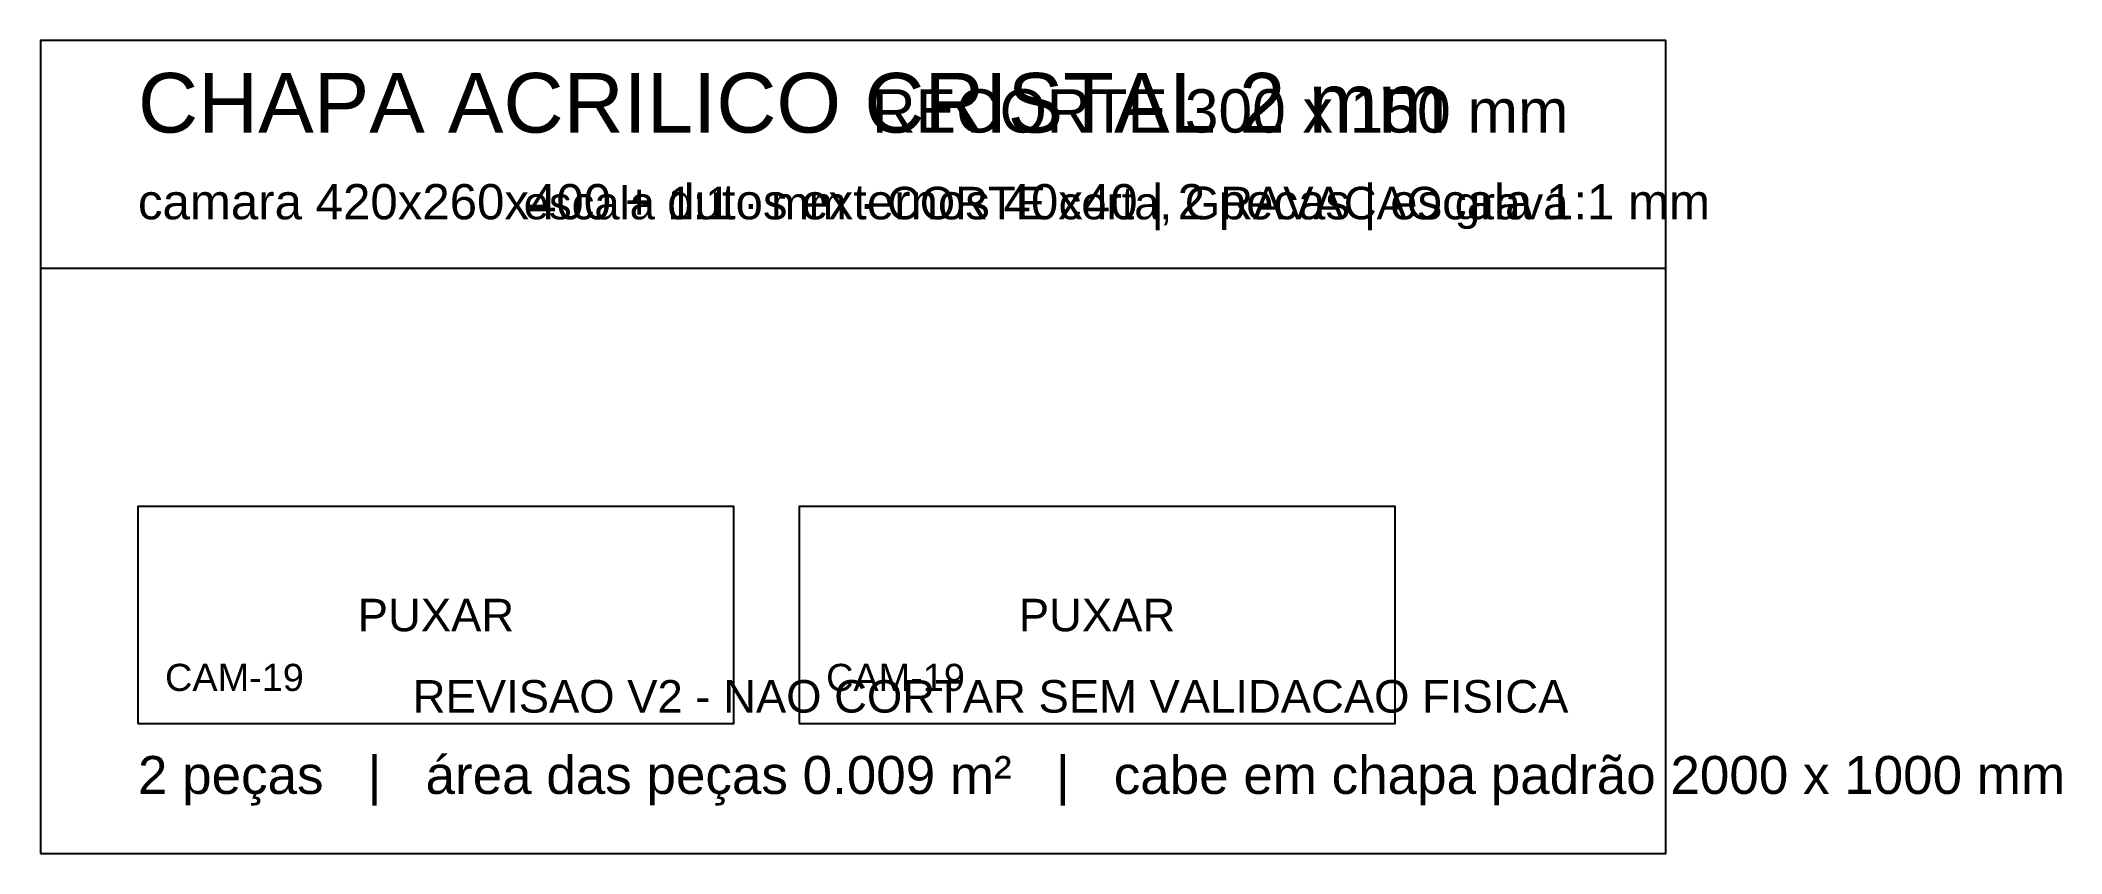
# Model space of a CAD drawing. Header units: millimetres. Extents: x 0 to 373, y 0 to 150.
import ezdxf
from ezdxf.enums import TextEntityAlignment as Align

# ---------------------------------------------------------------- set-up
doc = ezdxf.new("R2010")
doc.units = ezdxf.units.MM
for name, color, linetype in [('CORTE', 1, 'Continuous'), ('GRAVACAO', 3, 'Continuous'), ('MOLDURA', 8, 'Continuous'), ('TEXTO', 7, 'Continuous')]:
    doc.layers.add(name, color=color, linetype=linetype)
doc.styles.add('ARIAL', font='arial.ttf')

msp = doc.modelspace()

# ---------------------------------------------------------------- linework, layer by layer
at = {"layer": 'CORTE'}
for points in [[(18, 24), (128, 24), (128, 64), (18, 64)], [(140, 24), (250, 24), (250, 64), (140, 64)]]:
    msp.add_lwpolyline(points, close=True, dxfattribs=at)
at = {"layer": 'MOLDURA'}
msp.add_line((0, 108), (300, 108), dxfattribs=at)
msp.add_lwpolyline([(0, 0), (300, 0), (300, 150), (0, 150)], close=True, dxfattribs=at)

# ---------------------------------------------------------------- texts
at = {"layer": 'GRAVACAO', "style": 'ARIAL'}
for p in [(73, 44), (195, 44)]:
    msp.add_text('PUXAR', height=6, dxfattribs=at).set_placement(p, align=Align.MIDDLE_CENTER)
for p in [(23, 30), (145, 30)]:
    msp.add_text('CAM-19', height=5, dxfattribs=at).set_placement(p)
at = {"layer": 'TEXTO', "style": 'ARIAL'}
for s, height, p in [('CHAPA ACRILICO CRISTAL 2 mm', 11, (18, 133)), ('camara 420x260x400 + dutos externos 40x40 | 2 pecas | escala 1:1 mm', 6.5, (18, 117)), ('2 peças   |   área das peças 0.009 m²   |   cabe em chapa padrão 2000 x 1000 mm', 7, (18, 11))]:
    msp.add_text(s, height=height, dxfattribs=at).set_placement(p)
for s, height, p in [('RECORTE 300 x 150 mm', 8, (282, 133)), ('escala 1:1 · mm · CORTE corta, GRAVACAO grava', 6, (282, 117)), ('REVISAO V2 - NAO CORTAR SEM VALIDACAO FISICA', 6, (282, 26))]:
    msp.add_text(s, height=height, dxfattribs=at).set_placement(p, align=Align.RIGHT)

doc.saveas('drawing.dxf')
